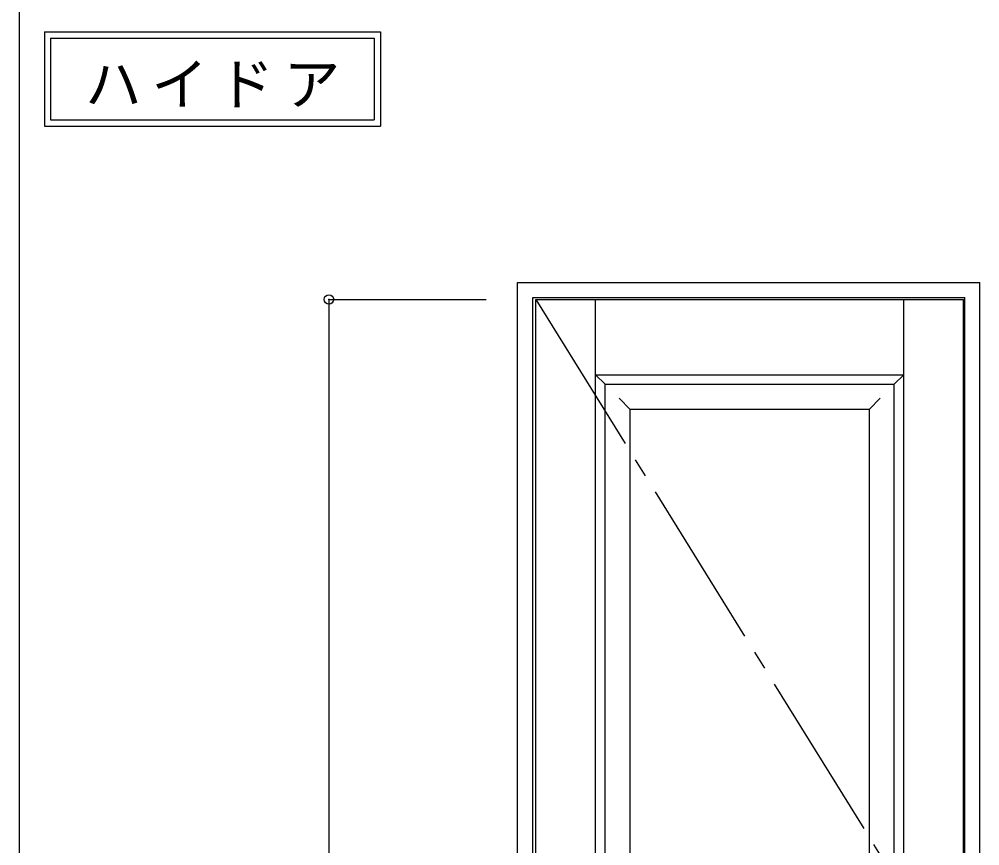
# Model space of a CAD drawing. Units: millimetres, scale not verified. Extents: x -6000 to 5700, y -4307 to 4175.
# Drawn here: x 1205 to 2732, y -1351 to -36 of the extents above; entities that cross this region are included whole.
import ezdxf

# ---------------------------------------------------------------- set-up
doc = ezdxf.new("R2010")
doc.units = ezdxf.units.MM
doc.header["$LTSCALE"] = 30
doc.header["$PDMODE"] = 32
doc.header["$PDSIZE"] = 15
doc.linetypes.add('CHAIN2', pattern=[12, 9, -1, 1, -1])
for name, color, linetype in [('0-2_扉', 7, 'Continuous'), ('0-4_枠', 3, 'Continuous'), ('0-7', 7, 'CHAIN2'), ('0-A_文字', 7, 'Continuous'), ('0-B_寸法', 7, 'Continuous'), ('F-1_枠', 6, 'Continuous')]:
    doc.layers.add(name, color=color, linetype=linetype)
doc.styles.add('ＭＳ ゴシック', font='')
doc.styles.get('ＭＳ ゴシック').set_extended_font_data('MS Gothic')

msp = doc.modelspace()

# ---------------------------------------------------------------- linework, layer by layer
at = {"layer": '0-2_扉'}
for p, q in [((2026.4, -481.25), (2706.4, -481.25)), ((2026.4, -2676.25), (2026.4, -481.25)), ((2121.4, -1714.27), (2121.4, -481.25)), ((2611.4, -2676.25), (2611.4, -481.25)), ((2706.4, -2676.25), (2706.4, -481.25)), ((2121.4, -601.25), (2136.4, -616.25)), ((2121.4, -601.25), (2611.4, -601.25)), ((2611.4, -601.25), (2596.4, -616.25)), ((2136.4, -616.25), (2596.4, -616.25)), ((2136.4, -1707.73), (2136.4, -616.25)), ((2596.4, -1861.25), (2596.4, -616.25)), ((2176.44, -656.25), (2158.76, -638.57)), ((2556.4, -656.25), (2574.08, -638.57)), ((2556.4, -656.25), (2176.4, -656.25)), ((2176.4, -1698.93), (2176.4, -656.25)), ((2556.4, -656.25), (2556.4, -1821.25)), ((2136.59, -799.25), (2136.4, -799.25))]:
    msp.add_line(p, q, dxfattribs=at)
at = {"layer": '0-4_枠'}
for p, q in [((1997.4, -454.25), (2732.4, -454.25)), ((1997.4, -2701.25), (1997.4, -454.25)), ((2732.4, -2701.25), (2732.4, -454.25)), ((2021.4, -478.25), (2708.4, -478.25)), ((2021.4, -2701.25), (2021.4, -478.25)), ((2708.4, -2701.25), (2708.4, -478.25))]:
    msp.add_line(p, q, dxfattribs=at)
at = {"layer": '0-7'}
msp.add_line((2026.4, -481.25), (2706.4, -1578.75), dxfattribs=at)
at = {"layer": '0-A_文字'}
for p, q in [((1244.8, -55.5), (1244.8, -205.5)), ((1254.8, -65.5), (1769.13, -65.5)), ((1769.13, -65.5), (1769.13, -195.5)), ((1244.8, -205.5), (1779.13, -205.5))]:
    msp.add_line(p, q, dxfattribs=at)
for points in [[(1244.8, -55.5), (1779.13, -55.5), (1779.13, -205.5)], [(1254.8, -65.5), (1254.8, -195.5), (1769.13, -195.5)]]:
    msp.add_lwpolyline(points, dxfattribs=at)
at = {"layer": '0-B_寸法', "color": 4}
for q in [(1947.4, -481.25), (1697.4, -2676.25)]:
    msp.add_line((1697.4, -481.25), q, dxfattribs=at)
at = {"layer": '0-B_寸法'}
msp.add_point((1697.4, -481.25), dxfattribs=at)
at = {"layer": 'F-1_枠'}
msp.add_line((1204.8, 4175), (1204.8, -3790), dxfattribs=at)

# ---------------------------------------------------------------- texts
at = {"layer": '0-A_文字', "insert": (1309.46, -175.5), "char_height": 65.98, "attachment_point": 7, "style": 'ＭＳ ゴシック'}
msp.add_mtext('\\T1.17;ハイドア', dxfattribs=at)

doc.saveas('drawing.dxf')
